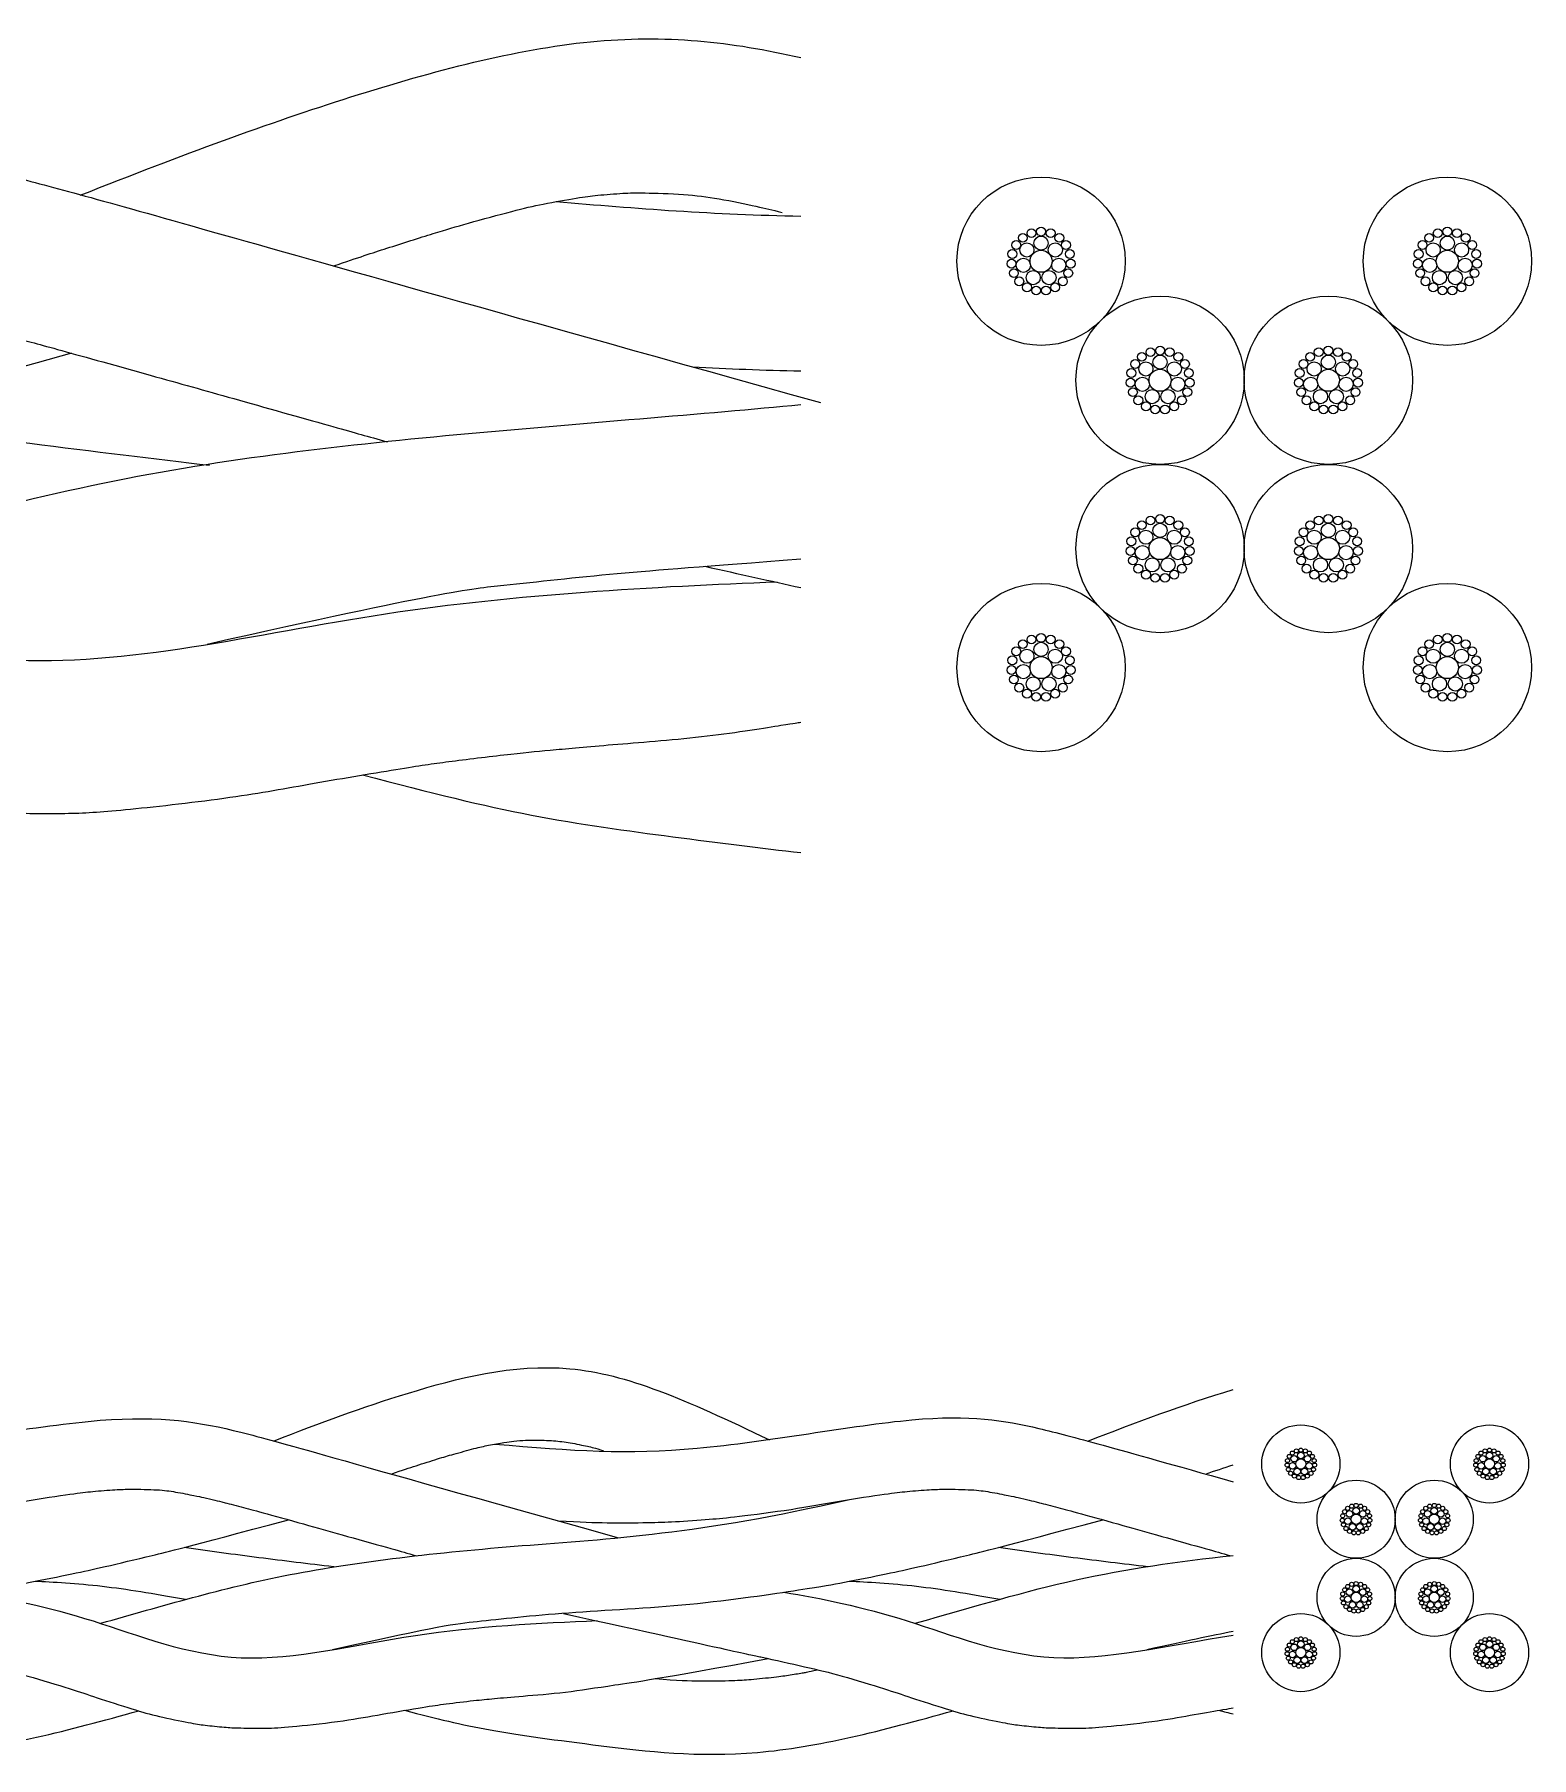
# Model space of a CAD drawing. Header units: feet. Extents: x 353 to 697, y -24 to 522.
# Drawn here: x 602.8 to 697.5, y 377.2 to 486.2 of the extents above; entities that cross this region are included whole.
import ezdxf

# ---------------------------------------------------------------- set-up
doc = ezdxf.new("R2010")
doc.units = ezdxf.units.FT
doc.header["$LTSCALE"] = 1.7
doc.layers.add('63', color=7, linetype='Continuous', lineweight=13)

msp = doc.modelspace()

# ---------------------------------------------------------------- linework, layer by layer
at = {"layer": '63'}
for centre, radius in [((666.456, 471.846), 5.32), ((692.144, 471.846), 5.32), ((665.847, 473.62), 0.28), ((666.456, 473.722), 0.28), ((667.065, 473.62), 0.28), ((691.535, 473.62), 0.28), ((692.144, 473.722), 0.28), ((692.753, 473.62), 0.28), ((664.886, 472.872), 0.28), ((665.304, 473.326), 0.28), ((665.559, 472.561), 0.448), ((666.456, 472.994), 0.448), ((667.354, 472.561), 0.448), ((667.609, 473.326), 0.28), ((668.027, 472.872), 0.28), ((690.573, 472.872), 0.28), ((690.992, 473.326), 0.28), ((691.246, 472.561), 0.448), ((692.144, 472.994), 0.448), ((693.041, 472.561), 0.448), ((693.296, 473.326), 0.28), ((693.714, 472.872), 0.28), ((664.587, 471.691), 0.28), ((664.638, 472.306), 0.28), ((665.337, 471.59), 0.448), ((666.456, 471.846), 0.7), ((667.575, 471.59), 0.448), ((668.275, 472.306), 0.28), ((668.326, 471.691), 0.28), ((690.274, 471.691), 0.28), ((690.325, 472.306), 0.28), ((691.025, 471.59), 0.448), ((692.144, 471.846), 0.7), ((693.263, 471.59), 0.448), ((693.962, 472.306), 0.28), ((694.013, 471.691), 0.28), ((664.738, 471.092), 0.28), ((665.076, 470.575), 0.28), ((665.958, 470.811), 0.448), ((666.954, 470.811), 0.448), ((667.836, 470.575), 0.28), ((668.174, 471.092), 0.28), ((690.426, 471.092), 0.28), ((690.764, 470.575), 0.28), ((691.646, 470.811), 0.448), ((692.642, 470.811), 0.448), ((693.524, 470.575), 0.28), ((693.862, 471.092), 0.28), ((665.563, 470.196), 0.28), ((666.147, 469.995), 0.28), ((666.765, 469.995), 0.28), ((667.349, 470.196), 0.28), ((673.98, 464.322), 5.32), ((684.62, 464.322), 5.32), ((691.251, 470.196), 0.28), ((691.835, 469.995), 0.28), ((692.453, 469.995), 0.28), ((693.037, 470.196), 0.28), ((673.371, 466.096), 0.28), ((673.98, 466.198), 0.28), ((674.589, 466.096), 0.28), ((684.011, 466.096), 0.28), ((684.62, 466.198), 0.28), ((685.229, 466.096), 0.28), ((672.409, 465.348), 0.28), ((672.828, 465.802), 0.28), ((673.082, 465.038), 0.448), ((673.98, 465.47), 0.448), ((674.878, 465.038), 0.448), ((675.132, 465.802), 0.28), ((675.55, 465.348), 0.28), ((683.05, 465.348), 0.28), ((683.468, 465.802), 0.28), ((683.723, 465.038), 0.448), ((684.62, 465.47), 0.448), ((685.518, 465.038), 0.448), ((685.772, 465.802), 0.28), ((686.191, 465.348), 0.28), ((672.11, 464.167), 0.28), ((672.161, 464.783), 0.28), ((672.861, 464.067), 0.448), ((673.98, 464.322), 0.7), ((675.099, 464.067), 0.448), ((675.799, 464.783), 0.28), ((675.85, 464.167), 0.28), ((682.75, 464.167), 0.28), ((682.801, 464.783), 0.28), ((683.501, 464.067), 0.448), ((684.62, 464.322), 0.7), ((685.739, 464.067), 0.448), ((686.439, 464.783), 0.28), ((686.49, 464.167), 0.28), ((672.262, 463.568), 0.28), ((672.6, 463.051), 0.28), ((673.482, 463.288), 0.448), ((674.478, 463.288), 0.448), ((675.36, 463.051), 0.28), ((675.698, 463.568), 0.28), ((682.902, 463.568), 0.28), ((683.24, 463.051), 0.28), ((684.122, 463.288), 0.448), ((685.118, 463.288), 0.448), ((686, 463.051), 0.28), ((686.338, 463.568), 0.28), ((673.087, 462.672), 0.28), ((673.671, 462.472), 0.28), ((674.289, 462.472), 0.28), ((674.873, 462.672), 0.28), ((683.727, 462.672), 0.28), ((684.311, 462.472), 0.28), ((684.929, 462.472), 0.28), ((685.513, 462.672), 0.28), ((673.98, 453.682), 5.32), ((684.62, 453.682), 5.32), ((672.828, 455.162), 0.28), ((673.371, 455.456), 0.28), ((673.98, 455.558), 0.28), ((674.589, 455.456), 0.28), ((675.132, 455.162), 0.28), ((683.468, 455.162), 0.28), ((684.011, 455.456), 0.28), ((684.62, 455.558), 0.28), ((685.229, 455.456), 0.28), ((685.772, 455.162), 0.28), ((672.161, 454.142), 0.28), ((672.409, 454.708), 0.28), ((673.082, 454.398), 0.448), ((673.98, 453.682), 0.7), ((673.98, 454.83), 0.448), ((674.878, 454.398), 0.448), ((675.55, 454.708), 0.28), ((675.799, 454.142), 0.28), ((682.801, 454.142), 0.28), ((683.05, 454.708), 0.28), ((683.723, 454.398), 0.448), ((684.62, 453.682), 0.7), ((684.62, 454.83), 0.448), ((685.518, 454.398), 0.448), ((686.191, 454.708), 0.28), ((686.439, 454.142), 0.28), ((672.11, 453.527), 0.28), ((672.262, 452.928), 0.28), ((672.861, 453.426), 0.448), ((675.099, 453.426), 0.448), ((675.698, 452.928), 0.28), ((675.85, 453.527), 0.28), ((682.75, 453.527), 0.28), ((682.902, 452.928), 0.28), ((683.501, 453.426), 0.448), ((685.739, 453.426), 0.448), ((686.338, 452.928), 0.28), ((686.49, 453.527), 0.28), ((672.6, 452.411), 0.28), ((673.087, 452.032), 0.28), ((673.482, 452.648), 0.448), ((673.671, 451.831), 0.28), ((674.289, 451.831), 0.28), ((674.478, 452.648), 0.448), ((674.873, 452.032), 0.28), ((675.36, 452.411), 0.28), ((683.24, 452.411), 0.28), ((683.727, 452.032), 0.28), ((684.122, 452.648), 0.448), ((684.311, 451.831), 0.28), ((684.929, 451.831), 0.28), ((685.118, 452.648), 0.448), ((685.513, 452.032), 0.28), ((686, 452.411), 0.28), ((666.456, 446.158), 5.32), ((692.144, 446.158), 5.32), ((665.304, 447.639), 0.28), ((665.847, 447.933), 0.28), ((666.456, 447.306), 0.448), ((666.456, 448.034), 0.28), ((667.065, 447.933), 0.28), ((667.609, 447.639), 0.28), ((690.992, 447.639), 0.28), ((691.535, 447.933), 0.28), ((692.144, 447.306), 0.448), ((692.144, 448.034), 0.28), ((692.753, 447.933), 0.28), ((693.296, 447.639), 0.28), ((664.638, 446.619), 0.28), ((664.886, 447.184), 0.28), ((665.559, 446.874), 0.448), ((666.456, 446.158), 0.7), ((667.354, 446.874), 0.448), ((668.027, 447.184), 0.28), ((668.275, 446.619), 0.28), ((690.325, 446.619), 0.28), ((690.573, 447.184), 0.28), ((691.246, 446.874), 0.448), ((692.144, 446.158), 0.7), ((693.041, 446.874), 0.448), ((693.714, 447.184), 0.28), ((693.962, 446.619), 0.28), ((664.587, 446.003), 0.28), ((664.738, 445.405), 0.28), ((665.337, 445.903), 0.448), ((665.958, 445.124), 0.448), ((666.954, 445.124), 0.448), ((667.575, 445.903), 0.448), ((668.174, 445.405), 0.28), ((668.326, 446.003), 0.28), ((690.274, 446.003), 0.28), ((690.426, 445.405), 0.28), ((691.025, 445.903), 0.448), ((691.646, 445.124), 0.448), ((692.642, 445.124), 0.448), ((693.263, 445.903), 0.448), ((693.862, 445.405), 0.28), ((694.013, 446.003), 0.28), ((665.076, 444.888), 0.28), ((665.563, 444.508), 0.28), ((666.147, 444.308), 0.28), ((666.765, 444.308), 0.28), ((667.349, 444.508), 0.28), ((667.836, 444.888), 0.28), ((690.764, 444.888), 0.28), ((691.251, 444.508), 0.28), ((691.835, 444.308), 0.28), ((692.453, 444.308), 0.28), ((693.037, 444.508), 0.28), ((693.524, 444.888), 0.28), ((682.88, 395.808), 2.47), ((694.806, 395.808), 2.47), ((682.345, 396.496), 0.13), ((682.597, 396.632), 0.13), ((682.88, 396.341), 0.208), ((682.88, 396.679), 0.13), ((683.163, 396.632), 0.13), ((683.415, 396.496), 0.13), ((694.271, 396.496), 0.13), ((694.523, 396.632), 0.13), ((694.806, 396.341), 0.208), ((694.806, 396.679), 0.13), ((695.089, 396.632), 0.13), ((695.341, 396.496), 0.13), ((682.012, 395.737), 0.13), ((682.036, 396.022), 0.13), ((682.082, 395.459), 0.13), ((682.151, 396.285), 0.13), ((682.36, 395.69), 0.208), ((682.463, 396.141), 0.208), ((682.649, 395.328), 0.208), ((682.88, 395.808), 0.325), ((683.111, 395.328), 0.208), ((683.297, 396.141), 0.208), ((683.4, 395.69), 0.208), ((683.609, 396.285), 0.13), ((683.678, 395.459), 0.13), ((683.724, 396.022), 0.13), ((683.748, 395.737), 0.13), ((693.938, 395.737), 0.13), ((693.962, 396.022), 0.13), ((694.009, 395.459), 0.13), ((694.077, 396.285), 0.13), ((694.287, 395.69), 0.208), ((694.39, 396.141), 0.208), ((694.575, 395.328), 0.208), ((694.806, 395.808), 0.325), ((695.038, 395.328), 0.208), ((695.223, 396.141), 0.208), ((695.326, 395.69), 0.208), ((695.535, 396.285), 0.13), ((695.604, 395.459), 0.13), ((695.651, 396.022), 0.13), ((695.674, 395.737), 0.13), ((682.239, 395.219), 0.13), ((682.465, 395.042), 0.13), ((682.737, 394.949), 0.13), ((683.023, 394.949), 0.13), ((683.294, 395.042), 0.13), ((683.521, 395.219), 0.13), ((686.373, 392.315), 2.47), ((691.313, 392.315), 2.47), ((694.165, 395.219), 0.13), ((694.392, 395.042), 0.13), ((694.663, 394.949), 0.13), ((694.95, 394.949), 0.13), ((695.221, 395.042), 0.13), ((695.447, 395.219), 0.13), ((686.09, 393.139), 0.13), ((686.373, 393.186), 0.13), ((686.656, 393.139), 0.13), ((691.03, 393.139), 0.13), ((691.313, 393.186), 0.13), ((691.596, 393.139), 0.13), ((685.505, 392.243), 0.13), ((685.529, 392.529), 0.13), ((685.644, 392.792), 0.13), ((685.853, 392.197), 0.208), ((685.838, 393.003), 0.13), ((685.956, 392.648), 0.208), ((686.373, 392.315), 0.325), ((686.373, 392.848), 0.208), ((686.79, 392.648), 0.208), ((686.893, 392.197), 0.208), ((686.908, 393.003), 0.13), ((687.102, 392.792), 0.13), ((687.217, 392.529), 0.13), ((687.241, 392.243), 0.13), ((690.445, 392.243), 0.13), ((690.469, 392.529), 0.13), ((690.584, 392.792), 0.13), ((690.793, 392.197), 0.208), ((690.778, 393.003), 0.13), ((690.896, 392.648), 0.208), ((691.313, 392.315), 0.325), ((691.313, 392.848), 0.208), ((691.73, 392.648), 0.208), ((691.833, 392.197), 0.208), ((691.848, 393.003), 0.13), ((692.042, 392.792), 0.13), ((692.157, 392.529), 0.13), ((692.181, 392.243), 0.13), ((685.575, 391.965), 0.13), ((685.732, 391.725), 0.13), ((685.959, 391.549), 0.13), ((686.142, 391.835), 0.208), ((686.23, 391.456), 0.13), ((686.516, 391.456), 0.13), ((686.604, 391.835), 0.208), ((686.788, 391.549), 0.13), ((687.014, 391.725), 0.13), ((687.171, 391.965), 0.13), ((690.515, 391.965), 0.13), ((690.672, 391.725), 0.13), ((690.899, 391.549), 0.13), ((691.082, 391.835), 0.208), ((691.17, 391.456), 0.13), ((691.456, 391.456), 0.13), ((691.544, 391.835), 0.208), ((691.728, 391.549), 0.13), ((691.954, 391.725), 0.13), ((692.111, 391.965), 0.13), ((686.373, 387.375), 2.47), ((691.313, 387.375), 2.47), ((685.644, 387.852), 0.13), ((685.838, 388.063), 0.13), ((685.956, 387.708), 0.208), ((686.09, 388.199), 0.13), ((686.373, 387.908), 0.208), ((686.373, 388.246), 0.13), ((686.656, 388.199), 0.13), ((686.79, 387.708), 0.208), ((686.908, 388.063), 0.13), ((687.102, 387.852), 0.13), ((690.584, 387.852), 0.13), ((690.778, 388.063), 0.13), ((690.896, 387.708), 0.208), ((691.03, 388.199), 0.13), ((691.313, 387.908), 0.208), ((691.313, 388.246), 0.13), ((691.596, 388.199), 0.13), ((691.73, 387.708), 0.208), ((691.848, 388.063), 0.13), ((692.042, 387.852), 0.13), ((685.505, 387.303), 0.13), ((685.529, 387.589), 0.13), ((685.575, 387.025), 0.13), ((685.732, 386.785), 0.13), ((685.853, 387.257), 0.208), ((685.959, 386.609), 0.13), ((686.142, 386.895), 0.208), ((686.373, 387.375), 0.325), ((686.604, 386.895), 0.208), ((686.788, 386.609), 0.13), ((686.893, 387.257), 0.208), ((687.014, 386.785), 0.13), ((687.171, 387.025), 0.13), ((687.217, 387.589), 0.13), ((687.241, 387.303), 0.13), ((690.445, 387.303), 0.13), ((690.469, 387.589), 0.13), ((690.515, 387.025), 0.13), ((690.672, 386.785), 0.13), ((690.793, 387.257), 0.208), ((690.899, 386.609), 0.13), ((691.082, 386.895), 0.208), ((691.313, 387.375), 0.325), ((691.544, 386.895), 0.208), ((691.728, 386.609), 0.13), ((691.833, 387.257), 0.208), ((691.954, 386.785), 0.13), ((692.111, 387.025), 0.13), ((692.157, 387.589), 0.13), ((692.181, 387.303), 0.13), ((682.88, 383.882), 2.47), ((686.23, 386.516), 0.13), ((686.516, 386.516), 0.13), ((691.17, 386.516), 0.13), ((691.456, 386.516), 0.13), ((694.806, 383.882), 2.47), ((682.345, 384.569), 0.13), ((682.597, 384.706), 0.13), ((682.88, 384.415), 0.208), ((682.88, 384.753), 0.13), ((683.163, 384.706), 0.13), ((683.415, 384.569), 0.13), ((694.271, 384.569), 0.13), ((694.523, 384.706), 0.13), ((694.806, 384.415), 0.208), ((694.806, 384.753), 0.13), ((695.089, 384.706), 0.13), ((695.341, 384.569), 0.13), ((682.012, 383.81), 0.13), ((682.036, 384.096), 0.13), ((682.082, 383.532), 0.13), ((682.151, 384.359), 0.13), ((682.36, 383.764), 0.208), ((682.463, 384.214), 0.208), ((682.649, 383.402), 0.208), ((682.88, 383.882), 0.325), ((683.111, 383.402), 0.208), ((683.297, 384.214), 0.208), ((683.4, 383.764), 0.208), ((683.609, 384.359), 0.13), ((683.678, 383.532), 0.13), ((683.724, 384.096), 0.13), ((683.748, 383.81), 0.13), ((693.938, 383.81), 0.13), ((693.962, 384.096), 0.13), ((694.009, 383.532), 0.13), ((694.077, 384.359), 0.13), ((694.287, 383.764), 0.208), ((694.39, 384.214), 0.208), ((694.575, 383.402), 0.208), ((694.806, 383.882), 0.325), ((695.038, 383.402), 0.208), ((695.223, 384.214), 0.208), ((695.326, 383.764), 0.208), ((695.535, 384.359), 0.13), ((695.604, 383.532), 0.13), ((695.651, 384.096), 0.13), ((695.674, 383.81), 0.13), ((682.239, 383.292), 0.13), ((682.465, 383.116), 0.13), ((682.737, 383.023), 0.13), ((683.023, 383.023), 0.13), ((683.294, 383.116), 0.13), ((683.521, 383.292), 0.13), ((694.165, 383.292), 0.13), ((694.392, 383.116), 0.13), ((694.663, 383.023), 0.13), ((694.95, 383.023), 0.13), ((695.221, 383.116), 0.13), ((695.447, 383.292), 0.13)]:
    msp.add_circle(centre, radius, dxfattribs=at)
for points in [[(605.716, 476.018), (612.288, 478.623), (622.872, 482.52), (638.445, 486.629), (646.894, 485.739), (651.263, 484.717)], [(524.913, 475.619), (535.594, 474.704), (550.342, 473.669), (585.311, 480.442), (600.888, 477.694), (612.753, 474.006), (652.503, 462.915)], [(621.732, 471.546), (623.34, 472.098), (624.951, 472.63), (628.28, 473.678), (630.009, 474.199), (633.275, 475.085), (634.833, 475.451), (637.32, 475.891), (638.288, 476.018), (640.16, 476.161), (641.105, 476.181), (643.988, 476.095), (645.977, 475.843), (648.72, 475.268), (649.398, 475.109), (650.084, 474.931)], [(635.801, 475.619), (640.829, 475.188), (645.856, 474.794), (651.263, 474.706)], [(532.485, 465.232), (535.983, 465.018), (539.639, 464.881), (546.245, 464.924), (549.077, 465.022), (554.619, 465.403), (557.294, 465.66), (565.676, 466.721), (571.674, 467.86), (578.813, 468.93), (580.84, 469.165), (584.439, 469.443), (585.989, 469.487), (590.162, 469.43), (592.213, 469.147), (595.197, 468.556), (596.061, 468.363), (597.86, 467.943), (598.754, 467.725), (601.718, 466.971), (604.077, 466.333), (610.872, 464.442), (615.299, 463.193), (622.577, 461.143), (623.818, 460.793), (625.126, 460.425)], [(605.151, 466.031), (581.551, 459.34), (569.466, 457.807), (548.512, 454.926), (539.634, 453.63), (524.966, 451.306), (519.172, 450.348), (513.369, 449.369)], [(644.431, 465.17), (646.638, 465.047), (648.909, 464.957), (651.263, 464.921)], [(582.186, 451.221), (590.469, 453.558), (606.718, 458.471), (629.258, 461.014), (645.334, 462.207), (651.263, 462.791)], [(590.079, 462.053), (594.596, 461.398), (602.526, 460.314), (610.472, 459.347), (613.89, 458.952)], [(558.517, 456.302), (565.46, 455.354), (578.776, 453.079), (600.636, 444.128), (624.708, 450.373), (641.972, 451.273), (649.779, 451.582)], [(533.719, 452.689), (558.465, 447.207), (560.754, 446.728), (567.514, 445.241), (571.879, 444.183), (578.559, 442.139), (581.184, 441.232), (586.84, 439.429), (589.864, 438.534), (594.604, 437.596), (596.142, 437.355), (599.225, 437.038), (600.744, 436.959), (605.227, 436.901), (608.112, 437.103), (615.685, 437.953), (620.175, 438.811), (626.663, 439.887), (628.843, 440.209), (633.297, 440.739), (635.542, 440.952), (639.288, 441.289), (645.473, 441.768), (650.87, 442.648), (651.028, 442.672), (651.263, 442.707)], [(613.737, 447.643), (628.541, 450.969), (632.178, 451.318), (639.455, 452.136), (645.13, 452.553), (651.263, 453.032)], [(645.194, 452.559), (647.392, 452.072), (649.41, 451.625), (651.263, 451.215)], [(623.554, 439.37), (627.964, 438.219), (634.34, 436.64), (643.28, 435.435), (648.802, 434.735), (651.263, 434.463)], [(617.938, 397.25), (620.989, 398.46), (625.903, 400.269), (636.634, 403.1), (643.888, 399.909), (649.28, 397.336)], [(669.422, 397.25), (672.427, 398.441), (675.469, 399.563), (678.603, 400.513)], [(580.423, 397.065), (585.381, 396.64), (592.229, 396.159), (608.464, 399.304), (615.697, 398.028), (621.205, 396.316), (639.661, 391.166)], [(631.906, 397.065), (636.865, 396.64), (643.712, 396.159), (659.948, 399.304), (666.189, 398.203), (670.869, 396.86), (678.603, 394.682)], [(625.374, 395.174), (626.121, 395.43), (626.869, 395.677), (628.414, 396.164), (629.217, 396.406), (630.734, 396.817), (631.457, 396.987), (632.612, 397.191), (633.061, 397.25), (633.93, 397.316), (634.369, 397.326), (635.707, 397.286), (636.631, 397.169), (637.904, 396.902), (638.219, 396.828), (638.798, 396.646)], [(676.858, 395.174), (677.438, 395.373), (678.02, 395.567), (678.603, 395.754)], [(584.429, 392.213), (585.904, 392.131), (587.44, 392.081), (590.326, 392.099), (591.641, 392.145), (594.214, 392.321), (595.457, 392.441), (599.348, 392.934), (602.133, 393.462), (605.447, 393.959), (606.388, 394.068), (608.059, 394.197), (608.779, 394.218), (610.717, 394.191), (611.669, 394.06), (613.054, 393.785), (613.455, 393.696), (614.29, 393.501), (614.706, 393.4), (616.082, 393.05), (617.177, 392.753), (620.332, 391.875), (622.387, 391.295), (625.767, 390.344), (626.343, 390.181), (626.95, 390.01)], [(607.014, 385.737), (610.859, 386.822), (618.403, 389.103), (633.156, 390.767), (644.936, 391.382), (654.251, 393.544)], [(635.913, 392.213), (637.388, 392.131), (638.924, 392.081), (641.81, 392.099), (643.125, 392.145), (645.698, 392.321), (646.94, 392.441), (650.832, 392.934), (653.617, 393.462), (656.931, 393.959), (657.872, 394.068), (659.543, 394.197), (660.263, 394.218), (662.2, 394.191), (663.152, 394.06), (664.538, 393.785), (664.939, 393.696), (665.774, 393.501), (666.189, 393.4), (667.566, 393.05), (668.661, 392.753), (671.815, 391.875), (673.871, 391.295), (677.25, 390.344), (677.826, 390.181), (678.433, 390.01)], [(570.179, 384.076), (577.052, 385.62), (578.74, 385.782), (584.799, 386.463), (592.767, 386.806), (600.682, 387.994), (602.284, 388.276), (605.434, 388.905), (606.992, 389.25), (610.37, 390.042), (612.185, 390.495), (618.876, 392.281)], [(621.662, 384.076), (628.535, 385.62), (630.224, 385.782), (636.282, 386.463), (644.25, 386.806), (652.165, 387.994), (653.767, 388.276), (656.918, 388.905), (658.475, 389.25), (661.854, 390.042), (663.668, 390.495), (670.36, 392.281)], [(612.284, 390.541), (613.847, 390.322), (616.993, 389.889), (620.147, 389.515), (621.733, 389.326)], [(658.497, 385.737), (662.343, 386.822), (668.616, 388.719), (675.099, 389.65), (678.603, 390.029)], [(663.767, 390.541), (665.33, 390.322), (668.477, 389.889), (671.63, 389.515), (673.217, 389.326)], [(602.864, 388.397), (603.925, 388.358), (607.11, 388.173), (610.261, 387.623), (612.365, 387.256)], [(654.348, 388.397), (655.408, 388.358), (658.594, 388.173), (661.745, 387.623), (663.849, 387.256)], [(598.707, 387.698), (601.026, 387.323), (606.289, 386.248), (615.579, 382.444), (626.756, 385.343), (634.771, 385.761), (638.396, 385.905)], [(650.19, 387.698), (652.509, 387.323), (657.773, 386.248), (666.945, 382.492), (674.31, 384.325), (678.603, 384.981)], [(584.784, 386.358), (596.017, 383.87), (597.071, 383.649), (600.202, 382.96), (602.228, 382.469), (605.33, 381.521), (606.548, 381.099), (609.174, 380.262), (610.578, 379.847), (612.779, 379.411), (613.493, 379.299), (614.924, 379.152), (615.63, 379.115), (617.711, 379.089), (619.05, 379.182), (622.567, 379.577), (624.651, 379.975), (627.664, 380.475), (628.676, 380.624), (630.743, 380.87), (631.786, 380.969), (633.525, 381.126), (636.397, 381.348), (639.222, 381.809), (642.24, 382.223), (649.202, 383.506)], [(636.267, 386.358), (647.501, 383.87), (648.555, 383.649), (651.685, 382.96), (653.711, 382.469), (656.813, 381.521), (658.032, 381.099), (660.658, 380.262), (662.062, 379.847), (664.262, 379.411), (664.977, 379.299), (666.408, 379.152), (667.113, 379.115), (669.195, 379.089), (670.534, 379.182), (674.05, 379.577), (676.135, 379.975), (678.253, 380.327), (678.428, 380.355), (678.603, 380.383)], [(673.146, 384.076), (675.515, 384.608), (677.267, 384.976), (678.603, 385.236)], [(642.049, 382.237), (643.5, 382.125), (644.913, 382.069), (647.141, 382.116), (647.986, 382.169), (649.711, 382.345), (650.583, 382.466), (651.571, 382.635), (651.677, 382.653), (652.299, 382.793)], [(574.736, 380.235), (576.784, 379.701), (579.744, 378.967), (586.635, 378.039), (596.633, 376.853), (604.935, 378.939), (609.411, 380.207)], [(626.22, 380.235), (628.267, 379.701), (631.228, 378.967), (638.118, 378.039), (648.117, 376.853), (656.419, 378.939), (660.894, 380.207)], [(677.704, 380.235), (678.014, 380.154), (678.313, 380.076), (678.603, 380.002)]]:
    msp.add_open_spline(points, degree=3, dxfattribs=at)

doc.saveas('drawing.dxf')
